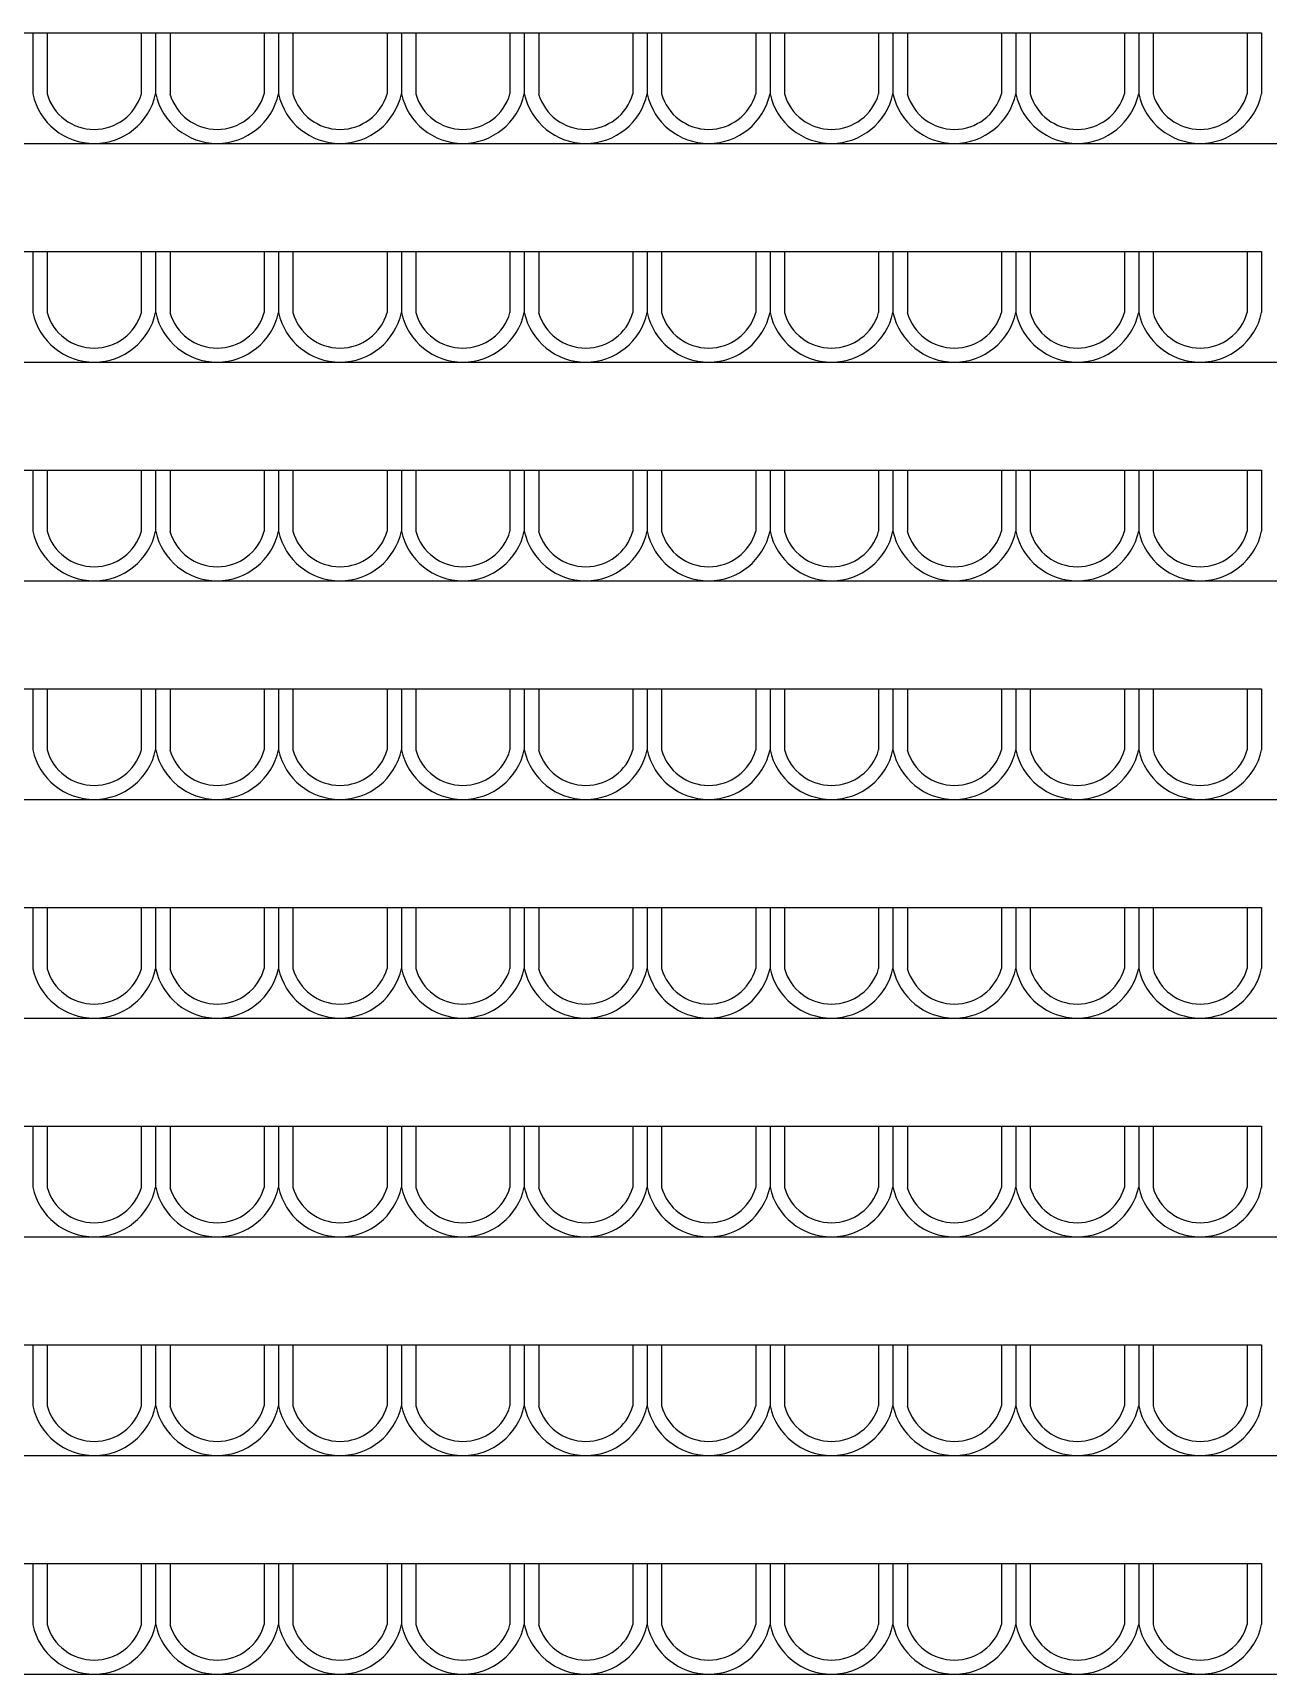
# Model space of a CAD drawing. Header units: millimetres. Extents: x -17017 to 2697, y 1903 to 18260.
# Drawn here: x -16950.713 to -16949.506, y 18215.505 to 18217.107 of the extents above; entities that cross this region are included whole.
import ezdxf

# ---------------------------------------------------------------- set-up
doc = ezdxf.new("R2010")
doc.units = ezdxf.units.MM
doc.layers.add('1', color=7, linetype='Continuous')

msp = doc.modelspace()

# ---------------------------------------------------------------- linework, layer by layer
at = {"layer": '1'}
for p, q in [((-16950.9529, 18217.1074), (-16950.7129, 18217.1074)), ((-16950.7129, 18217.1074), (-16950.7129, 18217.0478)), ((-16950.7129, 18217.1074), (-16950.7129, 18217.0478)), ((-16950.7129, 18217.1074), (-16950.5929, 18217.1074)), ((-16950.6988, 18217.1074), (-16950.6988, 18217.0478)), ((-16950.6069, 18217.1074), (-16950.6069, 18217.0478)), ((-16950.5929, 18217.1074), (-16950.5929, 18217.0478)), ((-16950.5929, 18217.1074), (-16950.5929, 18217.0478)), ((-16950.5929, 18217.1074), (-16950.4729, 18217.1074)), ((-16950.5788, 18217.1074), (-16950.5788, 18217.0478)), ((-16950.4869, 18217.1074), (-16950.4869, 18217.0478)), ((-16950.4729, 18217.1074), (-16950.4729, 18217.0478)), ((-16950.4729, 18217.1074), (-16950.4729, 18217.0478)), ((-16950.4729, 18217.1074), (-16949.5129, 18217.1074)), ((-16950.4588, 18217.1074), (-16950.4588, 18217.0478)), ((-16950.3669, 18217.1074), (-16950.3669, 18217.0478)), ((-16950.3529, 18217.1074), (-16950.3529, 18217.0478)), ((-16950.3529, 18217.1074), (-16950.3529, 18217.0478)), ((-16950.3388, 18217.1074), (-16950.3388, 18217.0478)), ((-16950.2469, 18217.1074), (-16950.2469, 18217.0478)), ((-16950.2329, 18217.1074), (-16950.2329, 18217.0478)), ((-16950.2329, 18217.1074), (-16950.2329, 18217.0478)), ((-16950.2188, 18217.1074), (-16950.2188, 18217.0478)), ((-16950.1269, 18217.1074), (-16950.1269, 18217.0478)), ((-16950.1129, 18217.1074), (-16950.1129, 18217.0478)), ((-16950.1129, 18217.1074), (-16950.1129, 18217.0478)), ((-16950.0988, 18217.1074), (-16950.0988, 18217.0478)), ((-16950.0069, 18217.1074), (-16950.0069, 18217.0478)), ((-16949.9929, 18217.1074), (-16949.9929, 18217.0478)), ((-16949.9929, 18217.1074), (-16949.9929, 18217.0478)), ((-16949.9788, 18217.1074), (-16949.9788, 18217.0478)), ((-16949.8869, 18217.1074), (-16949.8869, 18217.0478)), ((-16949.8729, 18217.1074), (-16949.8729, 18217.0478)), ((-16949.8588, 18217.1074), (-16949.8588, 18217.0478)), ((-16949.7669, 18217.1074), (-16949.7669, 18217.0478)), ((-16949.7529, 18217.1074), (-16949.7529, 18217.0478)), ((-16949.7529, 18217.1074), (-16949.7529, 18217.0478)), ((-16949.7388, 18217.1074), (-16949.7388, 18217.0478)), ((-16949.6469, 18217.1074), (-16949.6469, 18217.0478)), ((-16949.6329, 18217.1074), (-16949.6329, 18217.0478)), ((-16949.6329, 18217.1074), (-16949.6329, 18217.0478)), ((-16949.6188, 18217.1074), (-16949.6188, 18217.0478)), ((-16949.5269, 18217.1074), (-16949.5269, 18217.0478)), ((-16949.5129, 18217.1074), (-16949.5129, 18217.0478)), ((-16954.0363, 18216.9995), (-16947.3109, 18216.9995)), ((-16950.9529, 18216.8939), (-16950.7129, 18216.8939)), ((-16950.7129, 18216.8939), (-16950.7129, 18216.8342)), ((-16950.7129, 18216.8939), (-16950.7129, 18216.8342)), ((-16950.7129, 18216.8939), (-16950.5929, 18216.8939)), ((-16950.6988, 18216.8939), (-16950.6988, 18216.8342)), ((-16950.6069, 18216.8939), (-16950.6069, 18216.8342)), ((-16950.5929, 18216.8939), (-16950.5929, 18216.8342)), ((-16950.5929, 18216.8939), (-16950.5929, 18216.8342)), ((-16950.5929, 18216.8939), (-16950.4729, 18216.8939)), ((-16950.5788, 18216.8939), (-16950.5788, 18216.8342)), ((-16950.4869, 18216.8939), (-16950.4869, 18216.8342)), ((-16950.4729, 18216.8939), (-16950.4729, 18216.8342)), ((-16950.4729, 18216.8939), (-16950.4729, 18216.8343)), ((-16950.4729, 18216.8939), (-16949.5129, 18216.8939)), ((-16950.4588, 18216.8939), (-16950.4588, 18216.8343)), ((-16950.3669, 18216.8939), (-16950.3669, 18216.8343)), ((-16950.3529, 18216.8939), (-16950.3529, 18216.8343)), ((-16950.3529, 18216.8939), (-16950.3529, 18216.8343)), ((-16950.3388, 18216.8939), (-16950.3388, 18216.8343)), ((-16950.2469, 18216.8939), (-16950.2469, 18216.8343)), ((-16950.2329, 18216.8939), (-16950.2329, 18216.8343)), ((-16950.2329, 18216.8939), (-16950.2329, 18216.8343)), ((-16950.2188, 18216.8939), (-16950.2188, 18216.8343)), ((-16950.1269, 18216.8939), (-16950.1269, 18216.8343)), ((-16950.1129, 18216.8939), (-16950.1129, 18216.8343)), ((-16950.1129, 18216.8939), (-16950.1129, 18216.8343)), ((-16950.0988, 18216.8939), (-16950.0988, 18216.8343)), ((-16950.0069, 18216.8939), (-16950.0069, 18216.8343)), ((-16949.9929, 18216.8939), (-16949.9929, 18216.8343)), ((-16949.9929, 18216.8939), (-16949.9929, 18216.8343)), ((-16949.9788, 18216.8939), (-16949.9788, 18216.8343)), ((-16949.8869, 18216.8939), (-16949.8869, 18216.8343)), ((-16949.8729, 18216.8939), (-16949.8729, 18216.8343)), ((-16949.8588, 18216.8939), (-16949.8588, 18216.8343)), ((-16949.7669, 18216.8939), (-16949.7669, 18216.8343)), ((-16949.7529, 18216.8939), (-16949.7529, 18216.8343)), ((-16949.7529, 18216.8939), (-16949.7529, 18216.8343)), ((-16949.7388, 18216.8939), (-16949.7388, 18216.8343)), ((-16949.6469, 18216.8939), (-16949.6469, 18216.8343)), ((-16949.6329, 18216.8939), (-16949.6329, 18216.8343)), ((-16949.6329, 18216.8939), (-16949.6329, 18216.8343)), ((-16949.6188, 18216.8939), (-16949.6188, 18216.8343)), ((-16949.5269, 18216.8939), (-16949.5269, 18216.8343)), ((-16949.5129, 18216.8939), (-16949.5129, 18216.8343)), ((-16954.0363, 18216.7859), (-16947.3109, 18216.7859)), ((-16950.9529, 18216.6804), (-16950.7129, 18216.6804)), ((-16950.7129, 18216.6804), (-16950.7129, 18216.6207)), ((-16950.7129, 18216.6804), (-16950.7129, 18216.6207)), ((-16950.7129, 18216.6803), (-16950.5929, 18216.6803)), ((-16950.6988, 18216.6803), (-16950.6988, 18216.6207)), ((-16950.6069, 18216.6803), (-16950.6069, 18216.6207)), ((-16950.5929, 18216.6804), (-16950.5929, 18216.6207)), ((-16950.5929, 18216.6804), (-16950.5929, 18216.6207)), ((-16950.5929, 18216.6804), (-16950.4729, 18216.6804)), ((-16950.5788, 18216.6804), (-16950.5788, 18216.6207)), ((-16950.4869, 18216.6804), (-16950.4869, 18216.6207)), ((-16950.4729, 18216.6804), (-16950.4729, 18216.6207)), ((-16950.4729, 18216.6804), (-16950.4729, 18216.6207)), ((-16950.4729, 18216.6804), (-16949.5129, 18216.6804)), ((-16950.4588, 18216.6804), (-16950.4588, 18216.6207)), ((-16950.3669, 18216.6804), (-16950.3669, 18216.6207)), ((-16950.3529, 18216.6804), (-16950.3529, 18216.6207)), ((-16950.3529, 18216.6804), (-16950.3529, 18216.6207)), ((-16950.3388, 18216.6804), (-16950.3388, 18216.6207)), ((-16950.2469, 18216.6804), (-16950.2469, 18216.6207)), ((-16950.2329, 18216.6804), (-16950.2329, 18216.6207)), ((-16950.2329, 18216.6804), (-16950.2329, 18216.6207)), ((-16950.2188, 18216.6804), (-16950.2188, 18216.6207)), ((-16950.1269, 18216.6804), (-16950.1269, 18216.6207)), ((-16950.1129, 18216.6804), (-16950.1129, 18216.6207)), ((-16950.1129, 18216.6804), (-16950.1129, 18216.6207)), ((-16950.0988, 18216.6804), (-16950.0988, 18216.6207)), ((-16950.0069, 18216.6804), (-16950.0069, 18216.6207)), ((-16949.9929, 18216.6804), (-16949.9929, 18216.6207)), ((-16949.9929, 18216.6804), (-16949.9929, 18216.6207)), ((-16949.9788, 18216.6804), (-16949.9788, 18216.6207)), ((-16949.8869, 18216.6804), (-16949.8869, 18216.6207)), ((-16949.8729, 18216.6804), (-16949.8729, 18216.6207)), ((-16949.8588, 18216.6804), (-16949.8588, 18216.6207)), ((-16949.7669, 18216.6804), (-16949.7669, 18216.6207)), ((-16949.7529, 18216.6804), (-16949.7529, 18216.6207)), ((-16949.7529, 18216.6804), (-16949.7529, 18216.6207)), ((-16949.7388, 18216.6804), (-16949.7388, 18216.6207)), ((-16949.6469, 18216.6804), (-16949.6469, 18216.6207)), ((-16949.6329, 18216.6804), (-16949.6329, 18216.6207)), ((-16949.6329, 18216.6804), (-16949.6329, 18216.6207)), ((-16949.6188, 18216.6804), (-16949.6188, 18216.6207)), ((-16949.5269, 18216.6804), (-16949.5269, 18216.6207)), ((-16949.5129, 18216.6804), (-16949.5129, 18216.6207)), ((-16954.0363, 18216.5724), (-16947.3109, 18216.5724)), ((-16950.9529, 18216.4668), (-16950.7129, 18216.4668)), ((-16950.7129, 18216.4668), (-16950.7129, 18216.4072)), ((-16950.7129, 18216.4668), (-16950.7129, 18216.4072)), ((-16950.7129, 18216.4668), (-16950.5929, 18216.4668)), ((-16950.6988, 18216.4668), (-16950.6988, 18216.4072)), ((-16950.6069, 18216.4668), (-16950.6069, 18216.4072)), ((-16950.5929, 18216.4668), (-16950.5929, 18216.4072)), ((-16950.5929, 18216.4668), (-16950.5929, 18216.4072)), ((-16950.5929, 18216.4668), (-16950.4729, 18216.4668)), ((-16950.5788, 18216.4668), (-16950.5788, 18216.4072)), ((-16950.4869, 18216.4668), (-16950.4869, 18216.4072)), ((-16950.4729, 18216.4669), (-16950.4729, 18216.4072)), ((-16950.4729, 18216.4668), (-16950.4729, 18216.4072)), ((-16950.4729, 18216.4668), (-16949.5129, 18216.4668)), ((-16950.4588, 18216.4668), (-16950.4588, 18216.4072)), ((-16950.3669, 18216.4668), (-16950.3669, 18216.4072)), ((-16950.3529, 18216.4669), (-16950.3529, 18216.4072)), ((-16950.3529, 18216.4669), (-16950.3529, 18216.4072)), ((-16950.3388, 18216.4668), (-16950.3388, 18216.4072)), ((-16950.2469, 18216.4668), (-16950.2469, 18216.4072)), ((-16950.2329, 18216.4669), (-16950.2329, 18216.4072)), ((-16950.2329, 18216.4669), (-16950.2329, 18216.4072)), ((-16950.2188, 18216.4668), (-16950.2188, 18216.4072)), ((-16950.1269, 18216.4668), (-16950.1269, 18216.4072)), ((-16950.1129, 18216.4669), (-16950.1129, 18216.4072)), ((-16950.1129, 18216.4669), (-16950.1129, 18216.4072)), ((-16950.0988, 18216.4668), (-16950.0988, 18216.4072)), ((-16950.0069, 18216.4668), (-16950.0069, 18216.4072)), ((-16949.9929, 18216.4669), (-16949.9929, 18216.4072)), ((-16949.9929, 18216.4669), (-16949.9929, 18216.4072)), ((-16949.9788, 18216.4668), (-16949.9788, 18216.4072)), ((-16949.8869, 18216.4668), (-16949.8869, 18216.4072)), ((-16949.8729, 18216.4669), (-16949.8729, 18216.4072)), ((-16949.8588, 18216.4668), (-16949.8588, 18216.4072)), ((-16949.7669, 18216.4668), (-16949.7669, 18216.4072)), ((-16949.7529, 18216.4669), (-16949.7529, 18216.4072)), ((-16949.7529, 18216.4669), (-16949.7529, 18216.4072)), ((-16949.7388, 18216.4668), (-16949.7388, 18216.4072)), ((-16949.6469, 18216.4668), (-16949.6469, 18216.4072)), ((-16949.6329, 18216.4669), (-16949.6329, 18216.4072)), ((-16949.6329, 18216.4669), (-16949.6329, 18216.4072)), ((-16949.6188, 18216.4668), (-16949.6188, 18216.4072)), ((-16949.5269, 18216.4668), (-16949.5269, 18216.4072)), ((-16949.5129, 18216.4669), (-16949.5129, 18216.4072)), ((-16954.0363, 18216.3589), (-16947.3109, 18216.3589)), ((-16950.9529, 18216.2533), (-16950.7129, 18216.2533)), ((-16950.7129, 18216.2533), (-16950.7129, 18216.1937)), ((-16950.7129, 18216.2533), (-16950.7129, 18216.1936)), ((-16950.7129, 18216.2533), (-16950.5929, 18216.2533)), ((-16950.6988, 18216.2533), (-16950.6988, 18216.1936)), ((-16950.6069, 18216.2533), (-16950.6069, 18216.1936)), ((-16950.5929, 18216.2533), (-16950.5929, 18216.1936)), ((-16950.5929, 18216.2533), (-16950.5929, 18216.1937)), ((-16950.5929, 18216.2533), (-16950.4729, 18216.2533)), ((-16950.5788, 18216.2533), (-16950.5788, 18216.1937)), ((-16950.4869, 18216.2533), (-16950.4869, 18216.1937)), ((-16950.4729, 18216.2533), (-16950.4729, 18216.1937)), ((-16950.4729, 18216.2533), (-16950.4729, 18216.1937)), ((-16950.4729, 18216.2533), (-16949.5129, 18216.2533)), ((-16950.4588, 18216.2533), (-16950.4588, 18216.1937)), ((-16950.3669, 18216.2533), (-16950.3669, 18216.1937)), ((-16950.3529, 18216.2533), (-16950.3529, 18216.1937)), ((-16950.3529, 18216.2533), (-16950.3529, 18216.1937)), ((-16950.3388, 18216.2533), (-16950.3388, 18216.1937)), ((-16950.2469, 18216.2533), (-16950.2469, 18216.1937)), ((-16950.2329, 18216.2533), (-16950.2329, 18216.1937)), ((-16950.2329, 18216.2533), (-16950.2329, 18216.1937)), ((-16950.2188, 18216.2533), (-16950.2188, 18216.1937)), ((-16950.1269, 18216.2533), (-16950.1269, 18216.1937)), ((-16950.1129, 18216.2533), (-16950.1129, 18216.1937)), ((-16950.1129, 18216.2533), (-16950.1129, 18216.1937)), ((-16950.0988, 18216.2533), (-16950.0988, 18216.1937)), ((-16950.0069, 18216.2533), (-16950.0069, 18216.1937)), ((-16949.9929, 18216.2533), (-16949.9929, 18216.1937)), ((-16949.9929, 18216.2533), (-16949.9929, 18216.1937)), ((-16949.9788, 18216.2533), (-16949.9788, 18216.1937)), ((-16949.8869, 18216.2533), (-16949.8869, 18216.1937)), ((-16949.8729, 18216.2533), (-16949.8729, 18216.1937)), ((-16949.8588, 18216.2533), (-16949.8588, 18216.1937)), ((-16949.7669, 18216.2533), (-16949.7669, 18216.1937)), ((-16949.7529, 18216.2533), (-16949.7529, 18216.1937)), ((-16949.7529, 18216.2533), (-16949.7529, 18216.1937)), ((-16949.7388, 18216.2533), (-16949.7388, 18216.1937)), ((-16949.6469, 18216.2533), (-16949.6469, 18216.1937)), ((-16949.6329, 18216.2533), (-16949.6329, 18216.1937)), ((-16949.6329, 18216.2533), (-16949.6329, 18216.1937)), ((-16949.6188, 18216.2533), (-16949.6188, 18216.1937)), ((-16949.5269, 18216.2533), (-16949.5269, 18216.1937)), ((-16949.5129, 18216.2533), (-16949.5129, 18216.1937)), ((-16954.0363, 18216.1453), (-16947.3109, 18216.1453)), ((-16950.9529, 18216.0398), (-16950.7129, 18216.0398)), ((-16950.7129, 18216.0398), (-16950.7129, 18215.9801)), ((-16950.7129, 18216.0398), (-16950.7129, 18215.9801)), ((-16950.7129, 18216.0398), (-16950.5929, 18216.0398)), ((-16950.6988, 18216.0398), (-16950.6988, 18215.9801)), ((-16950.6069, 18216.0398), (-16950.6069, 18215.9801)), ((-16950.5929, 18216.0398), (-16950.5929, 18215.9801)), ((-16950.5929, 18216.0398), (-16950.5929, 18215.9801)), ((-16950.5929, 18216.0398), (-16950.4729, 18216.0398)), ((-16950.5788, 18216.0398), (-16950.5788, 18215.9801)), ((-16950.4869, 18216.0398), (-16950.4869, 18215.9801)), ((-16950.4729, 18216.0398), (-16950.4729, 18215.9801)), ((-16950.4729, 18216.0398), (-16950.4729, 18215.9801)), ((-16950.4729, 18216.0398), (-16949.5129, 18216.0398)), ((-16950.4588, 18216.0398), (-16950.4588, 18215.9801)), ((-16950.3669, 18216.0398), (-16950.3669, 18215.9801)), ((-16950.3529, 18216.0398), (-16950.3529, 18215.9801)), ((-16950.3529, 18216.0398), (-16950.3529, 18215.9801)), ((-16950.3388, 18216.0398), (-16950.3388, 18215.9801)), ((-16950.2469, 18216.0398), (-16950.2469, 18215.9801)), ((-16950.2329, 18216.0398), (-16950.2329, 18215.9801)), ((-16950.2329, 18216.0398), (-16950.2329, 18215.9801)), ((-16950.2188, 18216.0398), (-16950.2188, 18215.9801)), ((-16950.1269, 18216.0398), (-16950.1269, 18215.9801)), ((-16950.1129, 18216.0398), (-16950.1129, 18215.9801)), ((-16950.1129, 18216.0398), (-16950.1129, 18215.9801)), ((-16950.0988, 18216.0398), (-16950.0988, 18215.9801)), ((-16950.0069, 18216.0398), (-16950.0069, 18215.9801)), ((-16949.9929, 18216.0398), (-16949.9929, 18215.9801)), ((-16949.9929, 18216.0398), (-16949.9929, 18215.9801)), ((-16949.9788, 18216.0398), (-16949.9788, 18215.9801)), ((-16949.8869, 18216.0398), (-16949.8869, 18215.9801)), ((-16949.8729, 18216.0398), (-16949.8729, 18215.9801)), ((-16949.8588, 18216.0398), (-16949.8588, 18215.9801)), ((-16949.7669, 18216.0398), (-16949.7669, 18215.9801)), ((-16949.7529, 18216.0398), (-16949.7529, 18215.9801)), ((-16949.7529, 18216.0398), (-16949.7529, 18215.9801)), ((-16949.7388, 18216.0398), (-16949.7388, 18215.9801)), ((-16949.6469, 18216.0398), (-16949.6469, 18215.9801)), ((-16949.6329, 18216.0398), (-16949.6329, 18215.9801)), ((-16949.6329, 18216.0398), (-16949.6329, 18215.9801)), ((-16949.6188, 18216.0398), (-16949.6188, 18215.9801)), ((-16949.5269, 18216.0398), (-16949.5269, 18215.9801)), ((-16949.5129, 18216.0398), (-16949.5129, 18215.9801)), ((-16954.0363, 18215.9318), (-16947.3109, 18215.9318)), ((-16950.9529, 18215.8262), (-16950.7129, 18215.8262)), ((-16950.7129, 18215.8263), (-16950.7129, 18215.7666)), ((-16950.7129, 18215.8262), (-16950.7129, 18215.7666)), ((-16950.7129, 18215.8262), (-16950.5929, 18215.8262)), ((-16950.6988, 18215.8262), (-16950.6988, 18215.7666)), ((-16950.6069, 18215.8262), (-16950.6069, 18215.7666)), ((-16950.5929, 18215.8263), (-16950.5929, 18215.7666)), ((-16950.5929, 18215.8262), (-16950.5929, 18215.7666)), ((-16950.5929, 18215.8262), (-16950.4729, 18215.8262)), ((-16950.5788, 18215.8262), (-16950.5788, 18215.7666)), ((-16950.4869, 18215.8262), (-16950.4869, 18215.7666)), ((-16950.4729, 18215.8263), (-16950.4729, 18215.7666)), ((-16950.4729, 18215.8263), (-16950.4729, 18215.7666)), ((-16950.4729, 18215.8263), (-16949.5129, 18215.8263)), ((-16950.4588, 18215.8263), (-16950.4588, 18215.7666)), ((-16950.3669, 18215.8263), (-16950.3669, 18215.7666)), ((-16950.3529, 18215.8263), (-16950.3529, 18215.7666)), ((-16950.3529, 18215.8263), (-16950.3529, 18215.7666)), ((-16950.3388, 18215.8263), (-16950.3388, 18215.7666)), ((-16950.2469, 18215.8263), (-16950.2469, 18215.7666)), ((-16950.2329, 18215.8263), (-16950.2329, 18215.7666)), ((-16950.2329, 18215.8263), (-16950.2329, 18215.7666)), ((-16950.2188, 18215.8263), (-16950.2188, 18215.7666)), ((-16950.1269, 18215.8263), (-16950.1269, 18215.7666)), ((-16950.1129, 18215.8263), (-16950.1129, 18215.7666)), ((-16950.1129, 18215.8263), (-16950.1129, 18215.7666)), ((-16950.0988, 18215.8263), (-16950.0988, 18215.7666)), ((-16950.0069, 18215.8263), (-16950.0069, 18215.7666)), ((-16949.9929, 18215.8263), (-16949.9929, 18215.7666)), ((-16949.9929, 18215.8263), (-16949.9929, 18215.7666)), ((-16949.9788, 18215.8263), (-16949.9788, 18215.7666)), ((-16949.8869, 18215.8263), (-16949.8869, 18215.7666)), ((-16949.8729, 18215.8263), (-16949.8729, 18215.7666)), ((-16949.8588, 18215.8263), (-16949.8588, 18215.7666)), ((-16949.7669, 18215.8263), (-16949.7669, 18215.7666)), ((-16949.7529, 18215.8263), (-16949.7529, 18215.7666)), ((-16949.7529, 18215.8263), (-16949.7529, 18215.7666)), ((-16949.7388, 18215.8263), (-16949.7388, 18215.7666)), ((-16949.6469, 18215.8263), (-16949.6469, 18215.7666)), ((-16949.6329, 18215.8263), (-16949.6329, 18215.7666)), ((-16949.6329, 18215.8263), (-16949.6329, 18215.7666)), ((-16949.6188, 18215.8263), (-16949.6188, 18215.7666)), ((-16949.5269, 18215.8263), (-16949.5269, 18215.7666)), ((-16949.5129, 18215.8263), (-16949.5129, 18215.7666)), ((-16954.0363, 18215.7183), (-16947.3109, 18215.7183)), ((-16950.9529, 18215.6127), (-16950.7129, 18215.6127)), ((-16950.7129, 18215.6127), (-16950.7129, 18215.5531)), ((-16950.7129, 18215.6127), (-16950.7129, 18215.5531)), ((-16950.7129, 18215.6127), (-16950.5929, 18215.6127)), ((-16950.6988, 18215.6127), (-16950.6988, 18215.5531)), ((-16950.6069, 18215.6127), (-16950.6069, 18215.5531)), ((-16950.5929, 18215.6127), (-16950.5929, 18215.5531)), ((-16950.5929, 18215.6127), (-16950.5929, 18215.5531)), ((-16950.5929, 18215.6127), (-16950.4729, 18215.6127)), ((-16950.5788, 18215.6127), (-16950.5788, 18215.5531)), ((-16950.4869, 18215.6127), (-16950.4869, 18215.5531)), ((-16950.4729, 18215.6127), (-16950.4729, 18215.5531)), ((-16950.4729, 18215.6127), (-16950.4729, 18215.5531)), ((-16950.4729, 18215.6127), (-16949.5129, 18215.6127)), ((-16950.4588, 18215.6127), (-16950.4588, 18215.5531)), ((-16950.3669, 18215.6127), (-16950.3669, 18215.5531)), ((-16950.3529, 18215.6127), (-16950.3529, 18215.5531)), ((-16950.3529, 18215.6127), (-16950.3529, 18215.5531)), ((-16950.3388, 18215.6127), (-16950.3388, 18215.5531)), ((-16950.2469, 18215.6127), (-16950.2469, 18215.5531)), ((-16950.2329, 18215.6127), (-16950.2329, 18215.5531)), ((-16950.2329, 18215.6127), (-16950.2329, 18215.5531)), ((-16950.2188, 18215.6127), (-16950.2188, 18215.5531)), ((-16950.1269, 18215.6127), (-16950.1269, 18215.5531)), ((-16950.1129, 18215.6127), (-16950.1129, 18215.5531)), ((-16950.1129, 18215.6127), (-16950.1129, 18215.5531)), ((-16950.0988, 18215.6127), (-16950.0988, 18215.5531)), ((-16950.0069, 18215.6127), (-16950.0069, 18215.5531)), ((-16949.9929, 18215.6127), (-16949.9929, 18215.5531)), ((-16949.9929, 18215.6127), (-16949.9929, 18215.5531)), ((-16949.9788, 18215.6127), (-16949.9788, 18215.5531)), ((-16949.8869, 18215.6127), (-16949.8869, 18215.5531)), ((-16949.8729, 18215.6127), (-16949.8729, 18215.5531)), ((-16949.8588, 18215.6127), (-16949.8588, 18215.5531)), ((-16949.7669, 18215.6127), (-16949.7669, 18215.5531)), ((-16949.7529, 18215.6127), (-16949.7529, 18215.5531)), ((-16949.7529, 18215.6127), (-16949.7529, 18215.5531)), ((-16949.7388, 18215.6127), (-16949.7388, 18215.5531)), ((-16949.6469, 18215.6127), (-16949.6469, 18215.5531)), ((-16949.6329, 18215.6127), (-16949.6329, 18215.5531)), ((-16949.6329, 18215.6127), (-16949.6329, 18215.5531)), ((-16949.6188, 18215.6127), (-16949.6188, 18215.5531)), ((-16949.5269, 18215.6127), (-16949.5269, 18215.5531)), ((-16949.5129, 18215.6127), (-16949.5129, 18215.5531)), ((-16954.0363, 18215.5048), (-16947.3109, 18215.5048))]:
    msp.add_line(p, q, dxfattribs=at)
for centre, radius, start, end in [((-16950.6529, 18217.0608), 0.0614, 192.3013, 347.6987), ((-16950.6529, 18217.0611), 0.0479, 196.121, 343.879), ((-16950.5329, 18217.0609), 0.0614, 192.3013, 347.6987), ((-16950.5329, 18217.0611), 0.0479, 196.121, 343.879), ((-16950.4129, 18217.0609), 0.0614, 192.3013, 347.6987), ((-16950.4129, 18217.0611), 0.0479, 196.121, 343.879), ((-16950.2929, 18217.0609), 0.0614, 192.3013, 347.6987), ((-16950.2929, 18217.0611), 0.0479, 196.121, 343.879), ((-16950.1729, 18217.0609), 0.0614, 192.3013, 347.6987), ((-16950.1729, 18217.0611), 0.0479, 196.121, 343.879), ((-16950.0529, 18217.0609), 0.0614, 192.3013, 347.6987), ((-16950.0529, 18217.0611), 0.0479, 196.121, 343.879), ((-16949.9329, 18217.0609), 0.0614, 192.3013, 347.6987), ((-16949.9329, 18217.0611), 0.0479, 196.121, 343.879), ((-16949.8129, 18217.0609), 0.0614, 192.3013, 347.6987), ((-16949.8129, 18217.0611), 0.0479, 196.121, 343.879), ((-16949.6929, 18217.0609), 0.0614, 192.3013, 347.6987), ((-16949.6929, 18217.0611), 0.0479, 196.121, 343.879), ((-16949.5729, 18217.0609), 0.0614, 192.3013, 347.6987), ((-16949.5729, 18217.0611), 0.0479, 196.121, 343.879), ((-16950.6529, 18216.8473), 0.0614, 192.3013, 347.6987), ((-16950.6529, 18216.8475), 0.0479, 196.121, 343.879), ((-16950.5329, 18216.8473), 0.0614, 192.3013, 347.6987), ((-16950.5329, 18216.8475), 0.0479, 196.121, 343.879), ((-16950.4129, 18216.8473), 0.0614, 192.3013, 347.6987), ((-16950.4129, 18216.8475), 0.0479, 196.121, 343.879), ((-16950.2929, 18216.8473), 0.0614, 192.3013, 347.6987), ((-16950.2929, 18216.8475), 0.0479, 196.121, 343.879), ((-16950.1729, 18216.8473), 0.0614, 192.3013, 347.6987), ((-16950.1729, 18216.8475), 0.0479, 196.121, 343.879), ((-16950.0529, 18216.8473), 0.0614, 192.3013, 347.6987), ((-16950.0529, 18216.8475), 0.0479, 196.121, 343.879), ((-16949.9329, 18216.8473), 0.0614, 192.3013, 347.6987), ((-16949.9329, 18216.8475), 0.0479, 196.121, 343.879), ((-16949.8129, 18216.8473), 0.0614, 192.3013, 347.6987), ((-16949.8129, 18216.8475), 0.0479, 196.121, 343.879), ((-16949.6929, 18216.8473), 0.0614, 192.3013, 347.6987), ((-16949.6929, 18216.8475), 0.0479, 196.121, 343.879), ((-16949.5729, 18216.8473), 0.0614, 192.3013, 347.6987), ((-16949.5729, 18216.8475), 0.0479, 196.121, 343.879), ((-16950.6529, 18216.6338), 0.0614, 192.3013, 347.6987), ((-16950.6529, 18216.634), 0.0479, 196.121, 343.879), ((-16950.5329, 18216.6338), 0.0614, 192.3013, 347.6987), ((-16950.5329, 18216.634), 0.0479, 196.121, 343.879), ((-16950.4129, 18216.6338), 0.0614, 192.3013, 347.6987), ((-16950.4129, 18216.634), 0.0479, 196.121, 343.879), ((-16950.2929, 18216.6338), 0.0614, 192.3013, 347.6987), ((-16950.2929, 18216.634), 0.0479, 196.121, 343.879), ((-16950.1729, 18216.6338), 0.0614, 192.3013, 347.6987), ((-16950.1729, 18216.634), 0.0479, 196.121, 343.879), ((-16950.0529, 18216.6338), 0.0614, 192.3013, 347.6987), ((-16950.0529, 18216.634), 0.0479, 196.121, 343.879), ((-16949.9329, 18216.6338), 0.0614, 192.3013, 347.6987), ((-16949.9329, 18216.634), 0.0479, 196.121, 343.879), ((-16949.8129, 18216.6338), 0.0614, 192.3013, 347.6987), ((-16949.8129, 18216.634), 0.0479, 196.121, 343.879), ((-16949.6929, 18216.6338), 0.0614, 192.3013, 347.6987), ((-16949.6929, 18216.634), 0.0479, 196.121, 343.879), ((-16949.5729, 18216.6338), 0.0614, 192.3013, 347.6987), ((-16949.5729, 18216.634), 0.0479, 196.121, 343.879), ((-16950.6529, 18216.4203), 0.0614, 192.3013, 347.6987), ((-16950.6529, 18216.4205), 0.0479, 196.121, 343.879), ((-16950.5329, 18216.4203), 0.0614, 192.3013, 347.6987), ((-16950.5329, 18216.4205), 0.0479, 196.121, 343.879), ((-16950.4129, 18216.4203), 0.0614, 192.3013, 347.6987), ((-16950.4129, 18216.4205), 0.0479, 196.121, 343.879), ((-16950.2929, 18216.4203), 0.0614, 192.3013, 347.6987), ((-16950.2929, 18216.4205), 0.0479, 196.121, 343.879), ((-16950.1729, 18216.4203), 0.0614, 192.3013, 347.6987), ((-16950.1729, 18216.4205), 0.0479, 196.121, 343.879), ((-16950.0529, 18216.4203), 0.0614, 192.3013, 347.6987), ((-16950.0529, 18216.4205), 0.0479, 196.121, 343.879), ((-16949.9329, 18216.4203), 0.0614, 192.3013, 347.6987), ((-16949.9329, 18216.4205), 0.0479, 196.121, 343.879), ((-16949.8129, 18216.4203), 0.0614, 192.3013, 347.6987), ((-16949.8129, 18216.4205), 0.0479, 196.121, 343.879), ((-16949.6929, 18216.4203), 0.0614, 192.3013, 347.6987), ((-16949.6929, 18216.4205), 0.0479, 196.121, 343.879), ((-16949.5729, 18216.4203), 0.0614, 192.3013, 347.6987), ((-16949.5729, 18216.4205), 0.0479, 196.121, 343.879), ((-16950.6529, 18216.2067), 0.0614, 192.3013, 347.6987), ((-16950.6529, 18216.2069), 0.0479, 196.121, 343.879), ((-16950.5329, 18216.2067), 0.0614, 192.3013, 347.6987), ((-16950.5329, 18216.207), 0.0479, 196.121, 343.879), ((-16950.4129, 18216.2068), 0.0614, 192.3013, 347.6987), ((-16950.4129, 18216.207), 0.0479, 196.121, 343.879), ((-16950.2929, 18216.2068), 0.0614, 192.3013, 347.6987), ((-16950.2929, 18216.207), 0.0479, 196.121, 343.879), ((-16950.1729, 18216.2068), 0.0614, 192.3013, 347.6987), ((-16950.1729, 18216.207), 0.0479, 196.121, 343.879), ((-16950.0529, 18216.2068), 0.0614, 192.3013, 347.6987), ((-16950.0529, 18216.207), 0.0479, 196.121, 343.879), ((-16949.9329, 18216.2068), 0.0614, 192.3013, 347.6987), ((-16949.9329, 18216.207), 0.0479, 196.121, 343.879), ((-16949.8129, 18216.2068), 0.0614, 192.3013, 347.6987), ((-16949.8129, 18216.207), 0.0479, 196.121, 343.879), ((-16949.6929, 18216.2068), 0.0614, 192.3013, 347.6987), ((-16949.6929, 18216.207), 0.0479, 196.121, 343.879), ((-16949.5729, 18216.2068), 0.0614, 192.3013, 347.6987), ((-16949.5729, 18216.207), 0.0479, 196.121, 343.879), ((-16950.6529, 18215.9932), 0.0614, 192.3013, 347.6987), ((-16950.6529, 18215.9934), 0.0479, 196.121, 343.879), ((-16950.5329, 18215.9932), 0.0614, 192.3013, 347.6987), ((-16950.5329, 18215.9934), 0.0479, 196.121, 343.879), ((-16950.4129, 18215.9932), 0.0614, 192.3013, 347.6987), ((-16950.4129, 18215.9934), 0.0479, 196.121, 343.879), ((-16950.2929, 18215.9932), 0.0614, 192.3013, 347.6987), ((-16950.2929, 18215.9934), 0.0479, 196.121, 343.879), ((-16950.1729, 18215.9932), 0.0614, 192.3013, 347.6987), ((-16950.1729, 18215.9934), 0.0479, 196.121, 343.879), ((-16950.0529, 18215.9932), 0.0614, 192.3013, 347.6987), ((-16950.0529, 18215.9934), 0.0479, 196.121, 343.879), ((-16949.9329, 18215.9932), 0.0614, 192.3013, 347.6987), ((-16949.9329, 18215.9934), 0.0479, 196.121, 343.879), ((-16949.8129, 18215.9932), 0.0614, 192.3013, 347.6987), ((-16949.8129, 18215.9934), 0.0479, 196.121, 343.879), ((-16949.6929, 18215.9932), 0.0614, 192.3013, 347.6987), ((-16949.6929, 18215.9934), 0.0479, 196.121, 343.879), ((-16949.5729, 18215.9932), 0.0614, 192.3013, 347.6987), ((-16949.5729, 18215.9934), 0.0479, 196.121, 343.879), ((-16950.6529, 18215.7797), 0.0614, 192.3013, 347.6987), ((-16950.6529, 18215.7799), 0.0479, 196.121, 343.879), ((-16950.5329, 18215.7797), 0.0614, 192.3013, 347.6987), ((-16950.5329, 18215.7799), 0.0479, 196.121, 343.879), ((-16950.4129, 18215.7797), 0.0614, 192.3013, 347.6987), ((-16950.4129, 18215.7799), 0.0479, 196.121, 343.879), ((-16950.2929, 18215.7797), 0.0614, 192.3013, 347.6987), ((-16950.2929, 18215.7799), 0.0479, 196.121, 343.879), ((-16950.1729, 18215.7797), 0.0614, 192.3013, 347.6987), ((-16950.1729, 18215.7799), 0.0479, 196.121, 343.879), ((-16950.0529, 18215.7797), 0.0614, 192.3013, 347.6987), ((-16950.0529, 18215.7799), 0.0479, 196.121, 343.879), ((-16949.9329, 18215.7797), 0.0614, 192.3013, 347.6987), ((-16949.9329, 18215.7799), 0.0479, 196.121, 343.879), ((-16949.8129, 18215.7797), 0.0614, 192.3013, 347.6987), ((-16949.8129, 18215.7799), 0.0479, 196.121, 343.879), ((-16949.6929, 18215.7797), 0.0614, 192.3013, 347.6987), ((-16949.6929, 18215.7799), 0.0479, 196.121, 343.879), ((-16949.5729, 18215.7797), 0.0614, 192.3013, 347.6987), ((-16949.5729, 18215.7799), 0.0479, 196.121, 343.879), ((-16950.6529, 18215.5661), 0.0614, 192.3013, 347.6987), ((-16950.6529, 18215.5664), 0.0479, 196.121, 343.879), ((-16950.5329, 18215.5662), 0.0614, 192.3013, 347.6987), ((-16950.5329, 18215.5664), 0.0479, 196.121, 343.879), ((-16950.4129, 18215.5662), 0.0614, 192.3013, 347.6987), ((-16950.4129, 18215.5664), 0.0479, 196.121, 343.879), ((-16950.2929, 18215.5662), 0.0614, 192.3013, 347.6987), ((-16950.2929, 18215.5664), 0.0479, 196.121, 343.879), ((-16950.1729, 18215.5662), 0.0614, 192.3013, 347.6987), ((-16950.1729, 18215.5664), 0.0479, 196.121, 343.879), ((-16950.0529, 18215.5662), 0.0614, 192.3013, 347.6987), ((-16950.0529, 18215.5664), 0.0479, 196.121, 343.879), ((-16949.9329, 18215.5662), 0.0614, 192.3013, 347.6987), ((-16949.9329, 18215.5664), 0.0479, 196.121, 343.879), ((-16949.8129, 18215.5662), 0.0614, 192.3013, 347.6987), ((-16949.8129, 18215.5664), 0.0479, 196.121, 343.879), ((-16949.6929, 18215.5662), 0.0614, 192.3013, 347.6987), ((-16949.6929, 18215.5664), 0.0479, 196.121, 343.879), ((-16949.5729, 18215.5662), 0.0614, 192.3013, 347.6987), ((-16949.5729, 18215.5664), 0.0479, 196.121, 343.879)]:
    msp.add_arc(centre, radius, start, end, dxfattribs=at)

doc.saveas('drawing.dxf')
